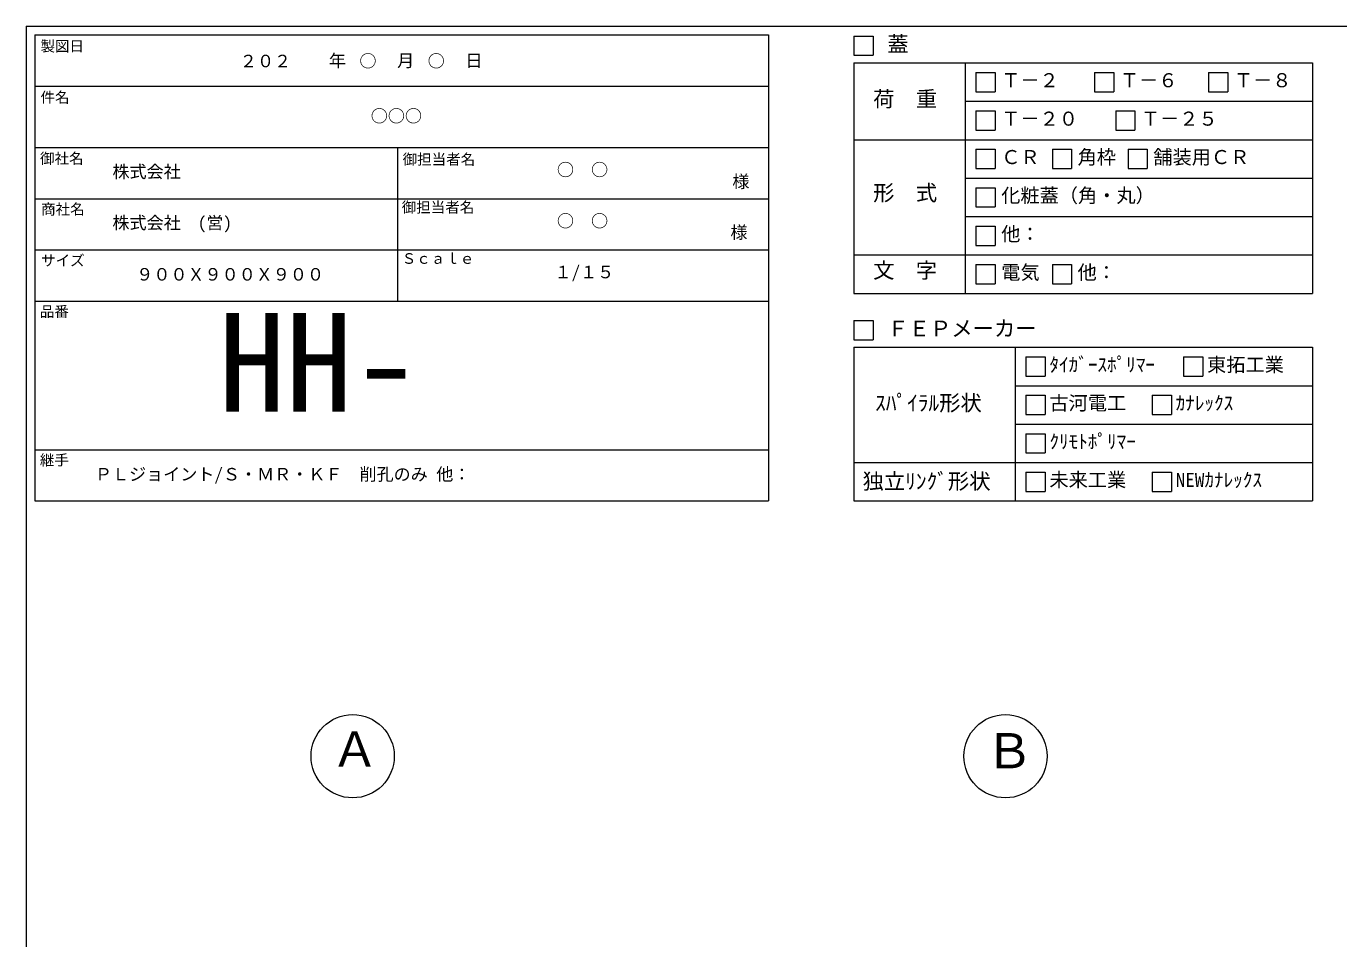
# Model space of a CAD drawing. Units: millimetres, scale not verified. Extents: x -4890 to 18490, y -2307 to 2307.
# Drawn here: x -1230 to 1846, y 170 to 2307 of the extents above; entities that cross this region are included whole.
import ezdxf
from ezdxf.enums import TextEntityAlignment as Align

# ---------------------------------------------------------------- set-up
doc = ezdxf.new("R2010")
doc.units = ezdxf.units.MM
doc.header["$LTSCALE"] = 10
doc.linetypes.add('USER5', pattern=[3.185, 0.01, -3.175])
for name, color, linetype, lineweight in [('0-2_waku', 7, 'Continuous', 18), ('0-3_gaikei', 7, 'Continuous', 18), ('0-4_kakure', 7, 'USER5', 18), ('0-D_dims', 7, 'Continuous', 18)]:
    doc.layers.add(name, color=color, linetype=linetype, lineweight=lineweight)
doc.styles.add('ＭＳ ゴシック', font='')
doc.styles.get('ＭＳ ゴシック').set_extended_font_data('MS Gothic')

msp = doc.modelspace()

# ---------------------------------------------------------------- linework, layer by layer
at = {"layer": '0-2_waku'}
for p, q in [((-1230, 2307.38), (-1230, -1967.62)), ((-1230, 2307.38), (4890, 2307.38)), ((-1210, 2287.38), (-1210, 1195.38)), ((-1210, 2287.38), (510, 2287.38)), ((-1210, 2287.38), (-1210, 1195.38)), ((-1210, 2287.38), (510, 2287.38)), ((-1210, 2287.38), (-1210, 1195.38)), ((510, 2287.38), (510, 1195.38)), ((710, 2221.6), (1785, 2221.6)), ((710, 2221.6), (710, 1681.6)), ((970.66, 2221.6), (970.66, 1681.6)), ((1785, 2221.6), (1785, 1681.6)), ((-1210, 2167.38), (510, 2167.38)), ((-1210, 2167.38), (510, 2167.38)), ((-1210, 2167.38), (510, 2167.38)), ((-1210, 2167.38), (510, 2167.38)), ((970.66, 2131.6), (1785, 2131.6)), ((710, 2041.6), (1785, 2041.6)), ((-1210, 2023.38), (510, 2023.38)), ((-1210, 2023.38), (510, 2023.38)), ((-360, 2023.38), (-360, 1663.38)), ((970.66, 1951.6), (1785, 1951.6)), ((-1210, 1903.38), (510, 1903.38)), ((970.66, 1861.6), (1785, 1861.6)), ((-1210, 1783.38), (510, 1783.38)), ((710, 1771.6), (1785, 1771.6)), ((-1210, 1663.38), (510, 1663.38)), ((710, 1681.6), (1785, 1681.6)), ((710, 1555.38), (1785, 1555.38)), ((710, 1555.38), (710, 1195.38)), ((1087.81, 1555.38), (1087.81, 1195.38)), ((1785, 1555.38), (1785, 1195.38)), ((1087.81, 1465.38), (1785, 1465.38)), ((1087.81, 1375.38), (1785, 1375.38)), ((-1210, 1315.38), (510, 1315.38)), ((710, 1285.38), (1785, 1285.38)), ((-1210, 1195.38), (510, 1195.38)), ((710, 1195.38), (1785, 1195.38)), ((710, 1195.38), (1785, 1195.38))]:
    msp.add_line(p, q, dxfattribs=at)
at = {"layer": '0-3_gaikei'}
for centre in [(-465, 597.38), (1065, 597.38)]:
    msp.add_circle(centre, 97.5, dxfattribs=at)
at = {"layer": '0-D_dims'}
for p, q in [((710, 2284.41), (710, 2239.41)), ((710, 2239.41), (755, 2239.41)), ((995.97, 2199.1), (1040.97, 2199.1)), ((995.97, 2199.1), (995.97, 2154.1)), ((995.97, 2199.1), (995.97, 2154.1)), ((995.97, 2199.1), (1040.97, 2199.1)), ((995.97, 2199.1), (995.97, 2154.1)), ((995.97, 2199.1), (1040.97, 2199.1)), ((1040.97, 2199.1), (1040.97, 2154.1)), ((1040.97, 2199.1), (1040.97, 2154.1)), ((1040.97, 2199.1), (1040.97, 2154.1)), ((1274.05, 2199.1), (1319.05, 2199.1)), ((1274.05, 2199.1), (1274.05, 2154.1)), ((1319.05, 2199.1), (1319.05, 2154.1)), ((1541.25, 2199.1), (1586.25, 2199.1)), ((1541.25, 2199.1), (1541.25, 2154.1)), ((1586.25, 2199.1), (1586.25, 2154.1)), ((995.97, 2154.1), (1040.97, 2154.1)), ((995.97, 2154.1), (1040.97, 2154.1)), ((995.97, 2154.1), (1040.97, 2154.1)), ((1274.05, 2154.1), (1319.05, 2154.1)), ((1541.25, 2154.1), (1586.25, 2154.1)), ((995.97, 2109.1), (1040.97, 2109.1)), ((995.97, 2109.1), (995.97, 2064.1)), ((1040.97, 2109.1), (1040.97, 2064.1)), ((1323.45, 2109.1), (1368.45, 2109.1)), ((1323.45, 2109.1), (1323.45, 2064.1)), ((1368.45, 2109.1), (1368.45, 2064.1)), ((995.97, 2064.1), (1040.97, 2064.1)), ((1323.45, 2064.1), (1368.45, 2064.1)), ((995.97, 2019.1), (1040.97, 2019.1)), ((995.97, 2019.1), (995.97, 1974.1)), ((995.97, 2019.1), (995.97, 1974.1)), ((1040.97, 2019.1), (1040.97, 1974.1)), ((1040.97, 2019.1), (1040.97, 1974.1)), ((1174.96, 2019.1), (1219.96, 2019.1)), ((1174.96, 2019.1), (1174.96, 1974.1)), ((1219.96, 2019.1), (1219.96, 1974.1)), ((1352.47, 2019.1), (1397.47, 2019.1)), ((1352.47, 2019.1), (1352.47, 1974.1)), ((1397.47, 2019.1), (1397.47, 1974.1)), ((995.97, 1974.1), (1040.97, 1974.1)), ((995.97, 1974.1), (1040.97, 1974.1)), ((1174.96, 1974.1), (1219.96, 1974.1)), ((1352.47, 1974.1), (1397.47, 1974.1)), ((995.97, 1929.1), (995.97, 1884.1)), ((1040.97, 1929.1), (1040.97, 1884.1)), ((995.97, 1884.1), (1040.97, 1884.1)), ((995.97, 1839.1), (1040.97, 1839.1)), ((995.97, 1839.1), (995.97, 1794.1)), ((995.97, 1839.1), (995.97, 1794.1)), ((1040.97, 1839.1), (1040.97, 1794.1)), ((1040.97, 1839.1), (1040.97, 1794.1)), ((995.97, 1794.1), (1040.97, 1794.1)), ((995.97, 1794.1), (1040.97, 1794.1)), ((995.97, 1749.1), (995.97, 1704.1)), ((1174.96, 1749.1), (1174.96, 1704.1)), ((995.97, 1704.1), (1040.97, 1704.1)), ((1174.96, 1704.1), (1219.96, 1704.1)), ((710, 1618.19), (710, 1573.19)), ((710, 1573.19), (755, 1573.19)), ((1113.12, 1532.88), (1113.12, 1487.88)), ((1482.7, 1532.88), (1527.7, 1532.88)), ((1482.7, 1532.88), (1482.7, 1487.88)), ((1482.7, 1532.88), (1527.7, 1532.88)), ((1482.7, 1532.88), (1482.7, 1487.88)), ((1482.7, 1532.88), (1527.7, 1532.88)), ((1482.7, 1532.88), (1482.7, 1487.88)), ((1527.7, 1532.88), (1527.7, 1487.88)), ((1527.7, 1532.88), (1527.7, 1487.88)), ((1527.7, 1532.88), (1527.7, 1487.88)), ((1113.12, 1487.88), (1158.12, 1487.88)), ((1482.7, 1487.88), (1527.7, 1487.88)), ((1482.7, 1487.88), (1527.7, 1487.88)), ((1482.7, 1487.88), (1527.7, 1487.88)), ((1113.12, 1442.88), (1158.12, 1442.88)), ((1113.12, 1442.88), (1113.12, 1397.88)), ((1158.12, 1442.88), (1158.12, 1397.88)), ((1409.02, 1442.88), (1409.02, 1397.88)), ((1113.12, 1397.88), (1158.12, 1397.88)), ((1409.02, 1397.88), (1454.02, 1397.88)), ((1113.12, 1352.88), (1113.12, 1307.88)), ((1113.12, 1307.88), (1158.12, 1307.88)), ((1113.12, 1262.88), (1158.12, 1262.88)), ((1113.12, 1262.88), (1113.12, 1217.88)), ((1158.12, 1262.88), (1158.12, 1217.88)), ((1409.02, 1262.88), (1454.02, 1262.88)), ((1409.02, 1262.88), (1409.02, 1217.88)), ((1454.02, 1262.88), (1454.02, 1217.88)), ((1113.12, 1217.88), (1158.12, 1217.88)), ((1409.02, 1217.88), (1454.02, 1217.88))]:
    msp.add_line(p, q, dxfattribs=at)
for points in [[(710, 2284.41), (755, 2284.41), (755, 2239.41)], [(710, 2284.41), (755, 2284.41), (755, 2239.41)], [(995.97, 2019.1), (1040.97, 2019.1), (1040.97, 1974.1)], [(995.97, 2019.1), (995.97, 1974.1), (1040.97, 1974.1)], [(995.97, 1929.1), (1040.97, 1929.1), (1040.97, 1884.1)], [(995.97, 1839.1), (1040.97, 1839.1), (1040.97, 1794.1)], [(995.97, 1839.1), (995.97, 1794.1), (1040.97, 1794.1)], [(995.97, 1749.1), (1040.97, 1749.1), (1040.97, 1704.1)], [(1174.96, 1749.1), (1219.96, 1749.1), (1219.96, 1704.1)], [(710, 1618.19), (755, 1618.19), (755, 1573.19)], [(1113.12, 1532.88), (1158.12, 1532.88), (1158.12, 1487.88)], [(1409.02, 1442.88), (1454.02, 1442.88), (1454.02, 1397.88)], [(1113.12, 1352.88), (1158.12, 1352.88), (1158.12, 1307.88)]]:
    msp.add_lwpolyline(points, dxfattribs=at)

# ---------------------------------------------------------------- texts
at = {"layer": '0-4_kakure', "style": 'ＭＳ ゴシック'}
for s, p in [('\u3000\u3000２０２\u3000\u3000\u3000\u3000○\u3000\u3000\u3000○', (-809.17, 2202.54)), ('○○○', (-422.49, 2073.72)), ('株式会社', (-1028, 1943.46)), ('○\u3000○', (13.78, 1947.84)), ('株式会社\u3000(営)', (-1028, 1823.46)), ('○\u3000○', (13.78, 1827.84))]:
    msp.add_text(s, height=29.33, dxfattribs=at).set_placement(p, align=Align.BOTTOM_LEFT)
at = {"layer": '0-D_dims', "style": 'ＭＳ ゴシック'}
for s, height, p in [('製図日', 24.93, (-1196.73, 2240.93)), ('蓋', 36.66, (788.08, 2236.49)), ('\u3000\u3000年\u3000\u3000\u3000月\u3000\u3000\u3000日', 29.33, (-600.69, 2203.32)), ('Ｔ－２', 32.99, (1055.11, 2154.58)), ('Ｔ－６', 32.99, (1333.19, 2154.58)), ('Ｔ－８', 32.99, (1600.4, 2154.58)), ('件名', 24.93, (-1196.73, 2120.93)), ('荷\u3000重', 36.66, (754.96, 2107.8)), ('Ｔ－２０', 32.99, (1055.11, 2064.58)), ('Ｔ－２５', 32.99, (1382.59, 2064.58)), ('御社名', 24.93, (-1197.71, 1977.92)), ('御担当者名', 24.93, (-347.8, 1975.71)), ('御担当者名', 24.93, (-347.8, 1975.71)), ('ＣＲ', 32.99, (1055.11, 1974.58)), ('角枠', 32.99, (1234.1, 1974.58)), ('舗装用ＣＲ', 32.99, (1411.61, 1974.58)), ('様', 29.33, (424.95, 1920.21)), ('形\u3000式', 36.66, (754.96, 1887.83)), ('化粧蓋（角・丸）', 32.99, (1055.11, 1884.58)), ('商社名', 24.93, (-1195.1, 1858.88)), ('御担当者名', 24.93, (-350.01, 1863.4)), ('様', 29.33, (420.46, 1801.29)), ('他：', 32.99, (1055.11, 1794.58)), ('サイズ', 24.93, (-1195.1, 1738.88)), ('Ｓｃａｌｅ', 24.93, (-350.01, 1743.4)), ('文\u3000字', 36.66, (754.96, 1706.35)), ('９００Ｘ９００Ｘ９００', 29.33, (-972.11, 1702.84)), ('１/１５', 29.33, (8.16, 1708.16)), ('電気', 32.99, (1055.11, 1704.58)), ('他：', 32.99, (1234.1, 1704.58)), ('品番', 24.93, (-1198.1, 1619.24)), ('HH-', 230.9, (-779.27, 1335.21)), ('ＦＥＰメーカー', 36.66, (788.08, 1570.27)), ('ﾀｲｶﾞｰｽﾎﾟﾘﾏｰ', 32.99, (1168.08, 1488.36)), ('東拓工業', 32.99, (1537.67, 1488.36)), ('ｽﾊﾟｲﾗﾙ形状', 36.66, (759.62, 1395.72)), ('古河電工', 32.99, (1168.08, 1398.36)), ('ｶﾅﾚｯｸｽ', 32.99, (1463.99, 1398.36)), ('ｸﾘﾓﾄﾎﾟﾘﾏｰ', 32.99, (1168.08, 1308.36)), ('継手', 24.93, (-1198.1, 1271.24)), ('ＰＬジョイント/Ｓ・ＭＲ・ＫＦ\u3000削孔のみ 他：', 29.33, (-1069.01, 1234.58)), ('独立ﾘﾝｸﾞ形状', 36.66, (730.08, 1212.24)), ('未来工業', 32.99, (1168.08, 1218.36)), ('NEWｶﾅﾚｯｸｽ', 32.99, (1463.99, 1218.36)), ('Ａ', 82.48, (-516.18, 548.1)), ('Ｂ', 82.48, (1017.69, 544.3))]:
    msp.add_text(s, height=height, dxfattribs=at).set_placement(p, align=Align.BOTTOM_LEFT)

doc.saveas('drawing.dxf')
